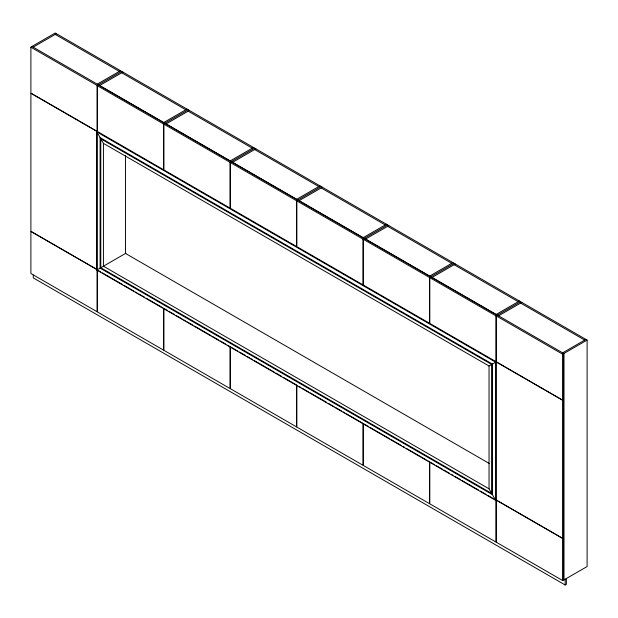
<?xml version="1.0" encoding="UTF-8"?>
<svg xmlns="http://www.w3.org/2000/svg" width="618" height="618" viewBox="0 0 618 618"><rect width="100%" height="100%" fill="white"/><g stroke="black" fill="none" stroke-linecap="round" stroke-linejoin="round"><path stroke-width="0.93" d="M30.9 47.223L97.119 85.454L97.119 131.356L30.9 93.125L30.9 47.223L32.097 46.528M33.163 47.146L56.431 33.712M97.25 84.148L120.518 70.715M97.119 85.454L98.316 84.759M98.447 84.836L121.715 71.402M97.381 85.755L98.579 85.068L164.797 123.299L163.6 123.986L97.381 85.755L97.381 131.51L163.6 169.741L163.6 123.986M99.645 85.531L122.912 72.09M163.731 122.526L187.007 109.092M164.929 123.221L188.196 109.788M163.87 124.141L165.06 123.453L231.279 161.684L230.081 162.372L163.87 124.141L163.87 169.896L230.081 208.127L230.081 162.372M166.126 123.909L189.394 110.475M230.22 160.912L253.488 147.478M231.41 161.607L254.686 148.173M230.352 162.526L231.549 161.831L297.768 200.062L296.57 200.757L230.352 162.526L230.352 208.281L296.57 246.512L296.57 200.757M232.607 162.295L255.883 148.861M96.787 270.043L495.682 500.341L495.682 362.163L96.787 131.858L96.787 270.043L125.871 253.249M296.702 199.297L319.969 185.863M297.899 199.985L321.167 186.551M296.833 200.912L298.031 200.217L364.249 238.448L363.052 239.143L296.833 200.912L296.833 246.667L363.052 284.89L363.052 239.143M299.097 200.68L322.364 187.246M363.183 237.683L386.451 224.249M364.381 238.37L387.648 224.937M363.314 239.29L364.512 238.602L430.731 276.833L429.533 277.521L363.314 239.29L363.314 285.045L429.533 323.276L429.533 277.521M365.578 239.066L388.846 225.632M429.665 276.068L452.94 262.627M430.862 276.756L454.13 263.322M429.804 277.675L430.993 276.988L497.212 315.219L496.015 315.906L429.804 277.675L429.804 323.43L496.015 361.661L496.015 315.906M432.059 277.443L455.327 264.01M496.154 314.446L519.421 301.012M497.351 315.141L520.619 301.708M496.285 315.906L562.504 354.137L563.701 353.45L563.701 399.352L562.504 400.047L496.285 361.816L496.285 315.906L497.482 315.219M498.541 315.829L521.816 302.395M495.682 500.341L489.039 488.83L489.039 366.003L495.682 362.163M562.635 352.832L585.903 339.398M587.1 340.085L55.234 33.017L31.966 46.45L563.832 353.527L587.1 340.085L587.1 566.559L563.832 579.993L562.635 579.298M562.504 400.201L563.701 399.506L563.701 537.536L562.504 538.232L496.285 500.001L496.285 361.97L562.504 400.201L562.504 538.232M562.504 538.386L563.701 537.691L563.701 579.761L562.504 580.449L496.285 542.225L496.285 500.155L562.504 538.386L562.504 580.449M33.295 275.033L33.295 277.915L565.161 584.983L566.358 584.288L566.358 578.533M55.234 34.399L119.32 71.402M121.715 72.785L185.809 109.788M188.196 111.17L252.291 148.173M254.686 149.548L318.772 186.551M321.167 187.934L385.253 224.937M387.648 226.319L451.743 263.322M454.13 264.705L518.224 301.708M520.619 303.09L584.705 340.085M96.787 131.858L103.43 143.376L489.039 366.003M489.41 463.554L125.508 253.457L125.508 155.582M489.039 488.83L103.43 266.204L103.43 143.376M100.695 271.912L97.381 270.004L97.381 311.92L163.6 350.151L163.6 308.235M102.349 272.87L122.217 284.342M123.87 285.292L133.805 291.032M135.458 291.982L137.111 292.94M138.772 293.898L144.566 297.243M146.219 298.2L162.773 307.756M164.697 308.861L167.177 310.298M168.83 311.256L174.624 314.601M176.284 315.559L182.078 318.903M183.731 319.854L185.385 320.812M187.045 321.769L192.839 325.114M194.492 326.065L211.047 335.628M212.7 336.578L218.494 339.923M220.155 340.881L225.949 344.226M227.602 345.184L229.255 346.142M237.799 351.07L230.352 346.768L230.352 388.683L296.57 426.914L296.57 384.999L283.322 377.359M239.452 352.028L245.246 355.373M246.906 356.331L249.386 357.76M251.039 358.718L252.7 359.676M254.353 360.626L274.222 372.098M275.875 373.056L281.669 376.401M299.313 386.59L300.974 387.54M302.627 388.498L308.421 391.843M310.074 392.801L326.628 402.357M328.289 403.315L334.083 406.659M335.736 407.617L341.53 410.962M343.183 411.912L344.844 412.87M346.497 413.828L363.052 423.384L363.052 465.3L296.833 427.069L296.833 385.153M368.282 426.405L363.314 423.539L363.314 465.454L429.533 503.685L429.533 461.77L427.88 460.812M369.943 427.362L389.803 438.834M391.457 439.784L401.391 445.524M403.044 446.474L404.705 447.432M406.358 448.39L426.227 459.854M434.763 464.79L429.804 461.924L429.804 503.84L496.015 542.071L496.015 500.155M436.424 465.748L442.218 469.093M443.871 470.043L449.665 473.388M451.318 474.346L452.979 475.304M454.632 476.262L460.425 479.607M462.079 480.557L478.633 490.12M480.294 491.071L486.088 494.415M487.741 495.373L493.535 498.718M565.161 579.22L565.161 584.983M563.832 353.527L563.832 579.993M562.504 354.137L562.504 400.047M230.081 346.621L230.081 388.537L163.87 350.306L163.87 308.39M97.119 131.51L30.9 93.279L30.9 231.31L97.119 269.541L97.119 131.51M492.361 364.079L100.108 137.613L100.108 268.119L492.361 494.585L492.361 364.079M491.696 364.466L100.773 138.764L100.773 267.741L491.696 493.434L491.696 364.466M97.119 269.695L30.9 231.464L30.9 273.535L97.119 311.766L97.119 269.695"/></g></svg>
